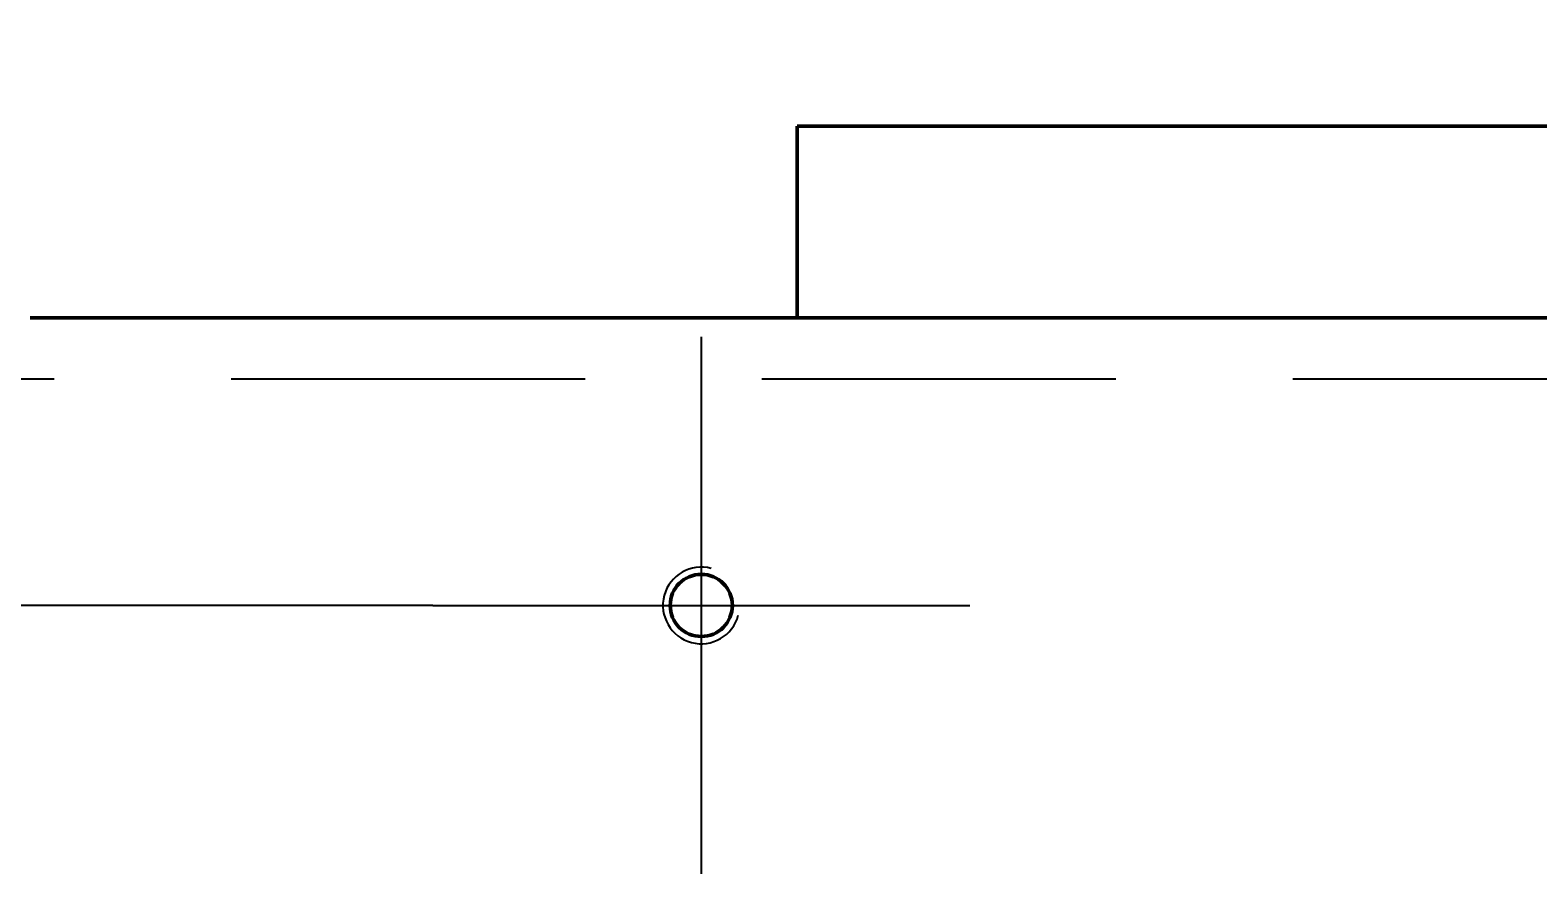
# Model space of a CAD drawing. Header units: millimetres. Extents: x -1556 to 1738, y -901 to 1368.
# Drawn here: x 60 to 138.6, y -814 to -770 of the extents above; entities that cross this region are included whole.
import ezdxf

# ---------------------------------------------------------------- set-up
doc = ezdxf.new("R2010")
doc.units = ezdxf.units.MM
doc.header["$LTSCALE"] = 1.453415
doc.linetypes.add('CENTER', pattern=[50.8, 31.75, -6.35, 6.35, -6.35])
doc.linetypes.add('DASHED', pattern=[19.05, 12.7, -6.35])
doc.layers.add('設計用（構成部品類）', color=7, linetype='Continuous')
doc.styles.get("Standard").update_dxf_attribs({"font": 'txt', "bigfont": 'extfont2'})
doc.dimstyles.get("Standard").update_dxf_attribs({"dimtxt": 2.5, "dimasz": 2.5, "dimexe": 1.25, "dimexo": 0.625, "dimtad": 1, "dimzin": 0, "dimdsep": 46, "dimtxsty": 'Standard', "dimcen": 2.5, "dimadec": 0, "dimazin": 0, "dimtfac": 0.75, "dimtmove": 0, "dimatfit": 3, "dimfxl": 1, "dimarcsym": 0})

# ---------------------------------------------------------------- blocks, each defined once
blk = doc.blocks.new('_OPEN30')
at = {"color": 0, "linetype": 'ByBlock', "lineweight": -2}
for p, q in [((-1, 0.267949), (0, 0)), ((0, 0), (-1, -0.267949)), ((0, 0), (-1, 0))]:
    blk.add_line(p, q, dxfattribs=at)
blk = doc.blocks.new('*D349')
at = {"layer": 'Defpoints', "color": 0}
for p in [(55, -704), (55, -770), (615, -770)]:
    blk.add_point(p, dxfattribs=at)
at = {"layer": '設計用（構成部品類）', "color": 0, "linetype": 'Continuous', "lineweight": 25}
blk.add_line((609, -704), (61, -704), dxfattribs=at)
at = {"layer": '設計用（構成部品類）', "color": 0, "lineweight": 25, "xscale": 6, "yscale": 6, "zscale": 6}
for p, rotation in [((55, -704), 180), ((615, -704), 360)]:
    blk.add_blockref('_OPEN30', p, dxfattribs=dict(at, rotation=rotation))
at = {"layer": '設計用（構成部品類）', "color": 0, "lineweight": 50, "insert": (335, -693.466), "char_height": 12.8, "attachment_point": 5}
blk.add_mtext('\\W0.800000;(560)', dxfattribs=at)
blk = doc.blocks.new('*D351')
at = {"layer": 'Defpoints', "color": 0}
for p in [(81, -360), (-64, -800), (81, -800)]:
    blk.add_point(p, dxfattribs=at)
at = {"layer": '設計用（構成部品類）', "color": 0, "linetype": 'Continuous', "lineweight": 25}
for p, q in [((81, -360), (-75.2, -360)), ((-64, -366), (-64, -794)), ((81, -800), (-75.2, -800))]:
    blk.add_line(p, q, dxfattribs=at)
at = {"layer": '設計用（構成部品類）', "color": 0, "lineweight": 25, "xscale": 6, "yscale": 6, "zscale": 6}
for p, rotation in [((-64, -360), 90.00000000000001), ((-64, -800), 270)]:
    blk.add_blockref('_OPEN30', p, dxfattribs=dict(at, rotation=rotation))
at = {"layer": '設計用（構成部品類）', "color": 0, "lineweight": 50, "insert": (-74.675, -580), "char_height": 12.8, "attachment_point": 5, "rotation": 90}
blk.add_mtext('\\W0.800000;440', dxfattribs=at)
blk = doc.blocks.new('JZB_0159')
at = {"layer": '設計用（構成部品類）', "color": 8, "linetype": 'CENTER', "lineweight": 25}
for p, q in [((14, 28), (14, 0)), ((0, 14), (28, 14))]:
    blk.add_line(p, q, dxfattribs=at)
at = {"layer": '設計用（構成部品類）', "color": 104, "linetype": 'Continuous', "lineweight": 50}
blk.add_circle((14, 14), 1.62, dxfattribs=at)
at = {"layer": '設計用（構成部品類）', "color": 104, "linetype": 'Continuous', "lineweight": 25}
blk.add_arc((14, 14), 2, 75, 345, dxfattribs=at)

msp = doc.modelspace()

# ---------------------------------------------------------------- linework, layer by layer
at = {"layer": '設計用（構成部品類）', "color": 104, "linetype": 'Continuous', "lineweight": 50}
for p, q in [((100, -775), (100, -785)), ((100, -775), (570, -775)), ((610, -785), (60, -785))]:
    msp.add_line(p, q, dxfattribs=at)
at = {"layer": '設計用（構成部品類）', "color": 104, "linetype": 'DASHED', "lineweight": 25}
msp.add_line((615, -788.2), (55, -788.2), dxfattribs=at)

# ---------------------------------------------------------------- block references
at = {"layer": '設計用（構成部品類）'}
msp.add_blockref('JZB_0159', (81, -814), dxfattribs=at)

# ---------------------------------------------------------------- dimensions: what is measured, and where the dimension line sits
at = {"layer": '設計用（構成部品類）', "color": 7, "linetype": 'Continuous', "lineweight": 50}
for base, p1, p2, angle, override, picture, middle in [((-64, -800), (81, -360), (81, -800), 270, {"dimtxt": 12.8, "dimasz": 6, "dimexe": 11.2, "dimexo": 0, "dimgap": 4, "dimdec": 3, "dimzin": 8, "dimblk": 'OPEN30', "dimclrd": 0, "dimclre": 0, "dimclrt": 0, "dimtp": 0, "dimtm": 0, "dimlwd": 25, "dimlwe": 25}, '*D351', (-64, -580)), ((55, -704), (615, -770), (55, -770), 180, {"dimtxt": 12.8, "dimasz": 6, "dimexe": 11.2, "dimexo": 0, "dimgap": 4, "dimdec": 3, "dimzin": 8, "dimpost": '(<>)', "dimblk": 'OPEN30', "dimse1": 1, "dimse2": 1, "dimclrd": 0, "dimclre": 0, "dimclrt": 0, "dimtp": 0, "dimtm": 0, "dimlwd": 25, "dimlwe": 25}, '*D349', (335, -704))]:
    dim = msp.add_linear_dim(base=base, p1=p1, p2=p2, angle=angle, text='\\W0.800000;<>', dimstyle='Standard', override=override, dxfattribs=at)
    dim.commit()
    dim.dimension.update_dxf_attribs({"geometry": picture, "text_midpoint": middle, "dimtype": 160})

doc.saveas('drawing.dxf')
